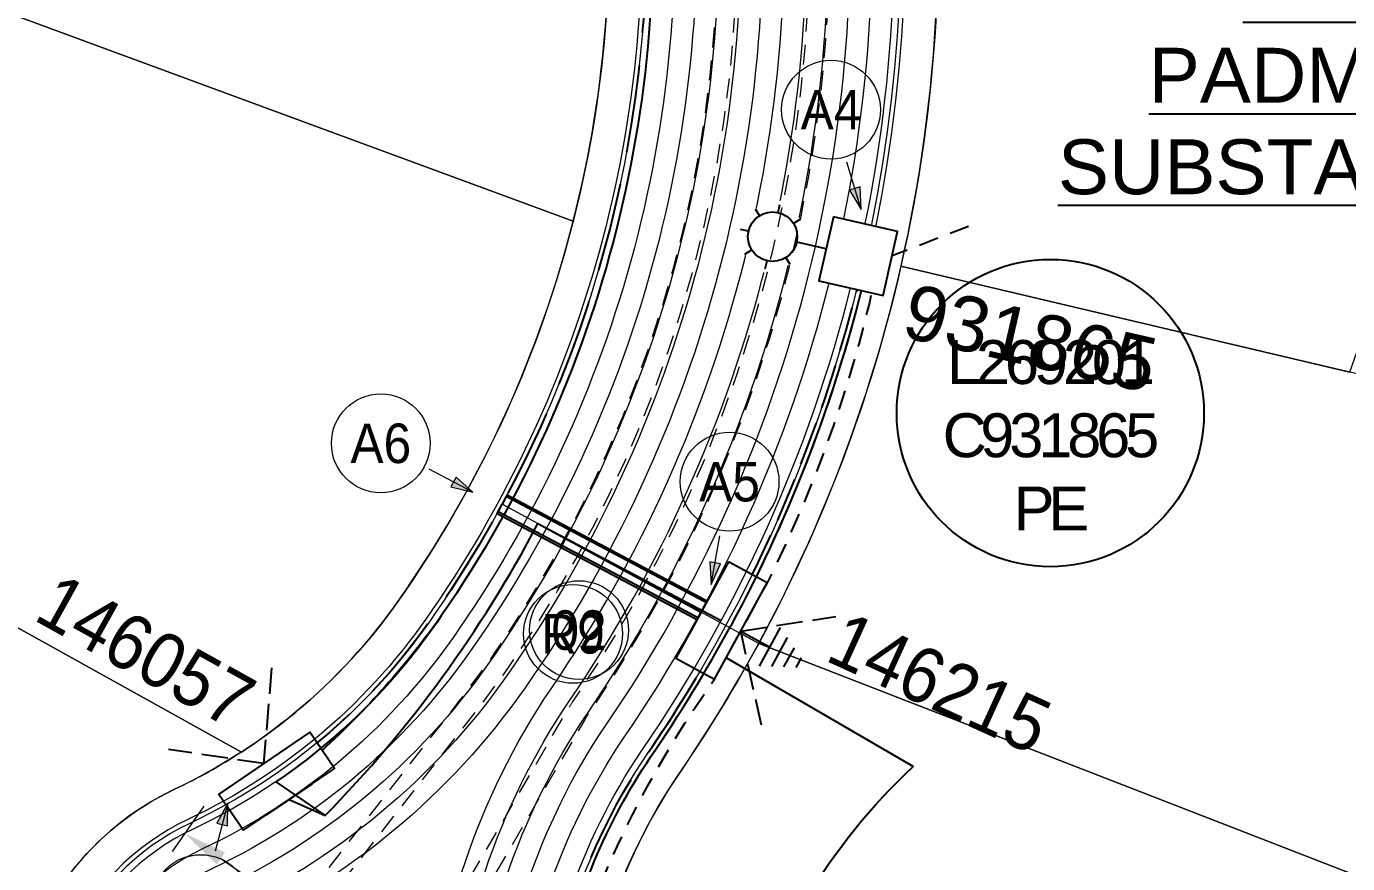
# Model space of a CAD drawing. Header units: metres. Extents: x 264965 to 265706, y 6180501 to 6181430.
# Drawn here: x 265176.9 to 265237.1, y 6180938.4 to 6180976.6 of the extents above; entities that cross this region are included whole.
import ezdxf
from ezdxf.enums import TextEntityAlignment as Align

# ---------------------------------------------------------------- set-up
doc = ezdxf.new("R2010")
doc.units = ezdxf.units.M
doc.linetypes.add('Dash', pattern=[5, 3, -2])
doc.linetypes.add('IE Trench LV', pattern=[5.5, 4, -1.5])
doc.layers.get('0').update_dxf_attribs({"color": 6})
for name, color, linetype, lineweight in [('---Transmission Trench', 6, 'Continuous', 13), ('_User Dimensions', 140, 'Continuous', 13), ('_User Miscellaneous10', 241, 'Continuous', 13), ('_User Miscellaneous6', 231, 'Continuous', 13), ('_User Miscellaneous8', 196, 'Continuous', 13), ('_User_LV_Exist', 5, 'Continuous', 25), ('_User_SL_Exist', 4, 'Continuous', 25), ('Cadastre Developer_SP_NEW', 92, 'Continuous', 15)]:
    doc.layers.add(name, color=color, linetype=linetype, lineweight=lineweight)
doc.layers.add('. Const Lines _SP', color=251, linetype='Continuous', lineweight=0, plot=False)
for name, color, linetype in [('Duct_SP_NEW', 2, 'Continuous'), ('Equip_SP_SL_NEW', 2, 'Continuous'), ('Mains_LV_New_T84', 2, 'Cable x'), ('Mains_SL_NEW_R6', 2, 'Cable o'), ('Services_SP_NEW_UG', 2, 'IE Trench LV'), ('SupportsUG_SP_LV_NEW', 2, 'Continuous'), ('SupportsUG_SP_LV_SL_NEW', 2, 'Continuous'), ('Trench_SP_NEW', 2, 'Continuous'), ('UG_Details_SP_MISC', 7, 'Continuous')]:
    doc.layers.add(name, color=color, linetype=linetype)
doc.styles.add('SL_LABEL', font='arial.ttf', dxfattribs={"height": 2})
doc.styles.get("Standard").update_dxf_attribs({"font": 'arial.ttf'})
doc.linetypes.add('Cable 4', pattern='A,4,-0.1,["*",Standard,S=2,R=0,X=0,Y=-1.6],-1.2', length=5.3)
doc.linetypes.add('Cable New UG', pattern='A,6,-0.05,["X",Standard,S=1.8,R=0,X=0,Y=-0.94],-1.8', length=7.85)
doc.linetypes.add('Cable o', pattern='A,4,-0.01,["O",Standard,S=1.5,R=0,X=0,Y=-0.75],-1.6', length=5.61)
doc.linetypes.add('Cable x', pattern='A,5,-0.05,["X",Standard,S=1.5,R=0,X=0,Y=-0.75],-1.45', length=6.5)
doc.dimstyles.new('1.8mm_1_1000', dxfattribs={"dimtxt": 1.8, "dimasz": 2, "dimexe": 1, "dimexo": 3, "dimgap": 0.5, "dimtad": 0, "dimtoh": 1, "dimlfac": -1, "dimzin": 12, "dimdsep": 46, "dimtxsty": 'Standard', "dimcen": 1, "dimclrd": 256, "dimclre": 256, "dimclrt": 256, "dimazin": 3, "dimtfac": 1, "dimtmove": 0, "dimatfit": 3, "dimfxl": 1, "dimtolj": 1, "dimtzin": 0, "dimlwd": -1, "dimlwe": -1, "dimarcsym": 0})

# ---------------------------------------------------------------- blocks, each defined once
blk = doc.blocks.new('*D624')
at = {"layer": '_User Dimensions', "transparency": 16777216}
for p, q in [((265184.959, 6180941.048), (265183.525, 6180938.982)), ((265185.738, 6180938.663), (265189.332, 6180936.167)), ((265198.311, 6180929.932), (265194.718, 6180932.427)), ((265200.818, 6180930.035), (265199.384, 6180927.97))]:
    blk.add_line(p, q, dxfattribs=at)
at = {"layer": '_User Dimensions', "linetype": 'Cable New UG', "transparency": 16777216}
for points in [[(265185.928, 6180938.937), (265185.548, 6180938.389), (265184.096, 6180939.804)], [(265198.501, 6180930.206), (265198.121, 6180929.658), (265199.954, 6180928.791)]]:
    blk.add_solid(points, dxfattribs=at)
at = {"layer": '_User Dimensions', "linetype": 'Cable New UG', "transparency": 16777216, "insert": (265192.025, 6180934.297), "char_height": 1.8, "attachment_point": 5, "rotation": 325.22235}
blk.add_mtext('\\A1;19.31', dxfattribs=at)
blk = doc.blocks.new('*U684')
at = {"width": 0.9}
blk.add_attdef('ASSET_NUM', text='', height=2, dxfattribs=at).set_placement((4, 2), align=Align.MIDDLE_LEFT)
for tag, p, flags in [('SUBURB', (-2, 0), 1), ('STREETNAME', (-1.8, 0), 9), ('PARENT', (-1.6, 0), 9), ('NOTES', (-1.4, 0), 9), ('LOCATION', (-1.2, 0), 9), ('LEGEND', (-1, 0), 9), ('USAGE', (-0.8, 0), 9), ('SUPPORT_TYPE', (-0.6, 0), 9), ('STATE', (-0.4, 0), 9), ('OWNED_BY', (-0.2, 0), 9)]:
    blk.add_attdef(tag, p, '', height=0.2, rotation=270, dxfattribs=dict(flags=flags))
blk.add_wipeout([(1.658, 2.122), (0.263, -2.68), (-1.658, -2.122), (-0.263, 2.68)])
blk.add_lwpolyline([(-0.263, 2.68), (-1.309, -0.921), (-0.612, 1.479), (-1.658, -2.122), (0.263, -2.68), (1.658, 2.122)], close=True)
blk = doc.blocks.new('*U719')
at = {"layer": 'Services_SP_NEW_UG', "ltscale": 0.3}
for points in [[(0.866, 10.256), (3.975, 13.35)], [(4.153, 7.353), (0.866, 10.256)]]:
    blk.add_lwpolyline(points, dxfattribs=at)
blk = doc.blocks.new('*U965')
at = {"layer": '_User_LV_Exist'}
for p, q in [((2.565, 0.818), (2.422, -1.177)), ((3.046, 0.533), (2.939, -0.963)), ((3.527, 0.248), (3.455, -0.749)), ((4.008, -0.037), (3.972, -0.536))]:
    blk.add_line(p, q, dxfattribs=at)
at = {"width": 0.9}
blk.add_attdef('ASSET_NUM', text='', height=2, dxfattribs=at).set_placement((4, 2), align=Align.MIDDLE_LEFT)
for tag, p, flags in [('SUBURB', (-2, 0), 1), ('STREETNAME', (-1.8, 0), 9), ('PARENT', (-1.6, 0), 9), ('NOTES', (-1.4, 0), 9), ('LOCATION', (-1.2, 0), 9), ('LEGEND', (-1, 0), 9), ('USAGE', (-0.8, 0), 9), ('SUPPORT_TYPE', (-0.6, 0), 9), ('STATE', (-0.4, 0), 9), ('OWNED_BY', (-0.2, 0), 9)]:
    blk.add_attdef(tag, p, '', height=0.2, rotation=270, dxfattribs=dict(flags=flags))
blk.add_wipeout([(1.177, 2.422), (0.818, -2.565), (-1.177, -2.422), (-0.818, 2.565)])
blk.add_lwpolyline([(-0.818, 2.565), (-1.087, -1.175), (-0.908, 1.318), (-1.177, -2.422), (0.818, -2.565), (1.177, 2.422)], close=True)
at = {"layer": '_User_LV_Exist'}
blk.add_line((0.997, -0.072), (2.494, -0.179), dxfattribs=at)
blk = doc.blocks.new('Service Conduits')
at = {"layer": 'Services_SP_NEW_UG', "ltscale": 0.3}
for points in [[(-1.7, 0), (1.5, 3)], [(1.5, -3), (-1.7, 0)]]:
    blk.add_lwpolyline(points, dxfattribs=at)
blk = doc.blocks.new('*U852')
blk.add_circle((0, 0), 2.25)
at = {"width": 0.9}
blk.add_attdef('CODE', text='', height=1.8, dxfattribs=at).set_placement((0, 0), align=Align.MIDDLE_CENTER)
at = {"flags": 1}
blk.add_attdef('Z', (0, 0), '', height=0.2, dxfattribs=at)
blk = doc.blocks.new('COLUMN_NEW')
at = {"width": 0.9, "flags": 8}
blk.add_attdef('ASSET_NUM', text='', height=2, dxfattribs=at).set_placement((4, 2), align=Align.MIDDLE_LEFT)
at = {"flags": 1}
blk.add_attdef('Z', (-2.351, -1.813), '', height=0.2, rotation=270, dxfattribs=at)
at = {"flags": 9}
for tag, p in [('NOTES', (-2, -1.813)), ('SUBURB', (-1.8, -1.813)), ('STREETNAME', (-1.6, -1.813)), ('LOCATION', (-1.4, -1.813)), ('LEGEND', (-1.2, -1.813)), ('USAGE', (-1, -1.813)), ('STATE', (-0.8, -1.813)), ('OWNED_BY', (-0.6, -1.813)), ('COLUMN_TYPE', (-0.4, -1.813)), ('STREET_CODE', (-0.2, -1.813)), ('STRUCTURE_PLANT_NUMBER', (0.031, -1.813))]:
    blk.add_attdef(tag, text='', height=0.2, rotation=270, dxfattribs=at).set_placement(p, align=Align.MIDDLE_LEFT)
at = {"ltscale": 10}
blk.add_wipeout([(-1.5, -1.5), (-1.5, 1.5), (1.5, 1.5), (1.5, -1.5)], dxfattribs=at)
blk.add_lwpolyline([(-1.5, 1.5), (-1.5, -1.5), (1.5, -1.5), (1.5, 1.5)], close=True)
blk = doc.blocks.new('*U733')
for tag, height, rotation, flags, p in [('LNUMBER', 1, 167.15111, 8, (-6.602, 2.532)), ('LANTNUMBER', 0.2, 270, 9, (-1.4, 2.6)), ('LOUTREACH', 0.2, 270, 9, (-1.4, 2.2)), ('LOUTREACHVOCAB', 0.2, 270, 9, (-1.4, 2)), ('LRATECODE', 0.2, 270, 9, (-1.4, 1.8)), ('LREMOVE', 0.2, 270, 9, (-1.4, 1.6)), ('LREPLACE', 0.2, 270, 9, (-1.4, 1.4)), ('LTYPEVOCAB', 0.2, 270, 9, (-1.4, 1)), ('LEGEND', 0.2, 270, 9, (-1.4, 0.8)), ('LTYPE', 0.2, 270, 9, (-1.4, 1.2)), ('SUBURB', 0.2, 270, 9, (-1.4, 0.6)), ('STREETNAME', 0.2, 270, 9, (-1.4, 0.4)), ('LOCATION', 0.2, 270, 9, (-1.4, 0.2)), ('LNEW', 0.2, 270, 9, (-6.4, 0)), ('LMASTVOCAB', 0.2, 270, 9, (-6.2, 0)), ('LMAST', 0.2, 270, 9, (-6, 0)), ('ORIENTATION', 0.2, 270, 9, (-1.6, 0)), ('OPERATING_VOLTAGE', 0.2, 270, 9, (-1.4, 0)), ('NOTES', 0.2, 270, 9, (-1.4, 0)), ('NO_PHASES', 0.2, 270, 9, (-1.2, 0)), ('LANTERN_TYPE', 0.2, 270, 9, (-1, 0)), ('LANTERN_PURPOSE', 0.2, 270, 9, (-0.8, 0)), ('CONTROL_TYPE', 0.2, 270, 9, (-0.6, 0)), ('CONSTRUCTED_VOLTAGE', 0.2, 270, 9, (-0.4, 0)), ('MAINTAINED_BY', 0.2, 270, 9, (-1.4, -0.663))]:
    blk.add_attdef(tag, text='', height=height, rotation=rotation, dxfattribs=dict(flags=flags)).set_placement(p, align=Align.MIDDLE_LEFT)
at = {"style": 'SL_LABEL'}
for tag, height, rotation, flags, p in [('ASSET_NUM', 1, 167.15111, 8, (-7.047, 0.582)), ('STREET_CODE', 0.001, 270, 9, (0.001, 0))]:
    blk.add_attdef(tag, text='', height=height, rotation=rotation, dxfattribs=dict(at, flags=flags)).set_placement(p, align=Align.MIDDLE_LEFT)
for tag, p, height, flags in [('OPERATED_BY', (-1.4, -0.407), 0.2, 9), ('Z', (0, 0), 0.001, 1)]:
    blk.add_attdef(tag, p, '', height=height, rotation=270, dxfattribs=dict(flags=flags))
blk.add_wipeout([(-5.545, 1.265), (-4.698, 2.159), (-3.525, 2.535), (-2.63, 1.688), (-2.255, 0.514), (-3.102, -0.38), (-4.275, -0.756), (-5.17, 0.091)])
for p, q in [((-4.698, 2.159), (-4.499, 1.842)), ((-3.65, 1.986), (-3.566, 2.352)), ((-4.997, 1.14), (-5.362, 1.223)), ((-2.63, 1.688), (-2.947, 1.488)), ((0, 0), (-2.803, 0.639)), ((-5.17, 0.091), (-4.852, 0.291)), ((-4.233, -0.573), (-4.15, -0.207)), ((-3.102, -0.38), (-3.301, -0.063))]:
    blk.add_line(p, q)
blk.add_circle((-3.9, 0.89), 1.125)
at = {"flags": 9}
for tag, p in [('LLAMPVOCAB', (-5.8, 0)), ('LLAMP', (-5.6, 0)), ('LEXIST', (-5.4, 0)), ('LCHARGE3PERCENT', (-5.2, 0)), ('LCHARGE3', (-5, 0)), ('LCHARGE2PERCENT', (-4.8, 0)), ('LCHARGE2', (-4.6, 0)), ('LCHARGE1PERCENT', (-4.4, 0)), ('LCHARGE1', (-4.2, 0)), ('LCATEGORY', (-4, 0)), ('LBRACKETVOCAB', (-3.8, 0)), ('LBRACKET', (-3.6, 0)), ('LKINGHEIGHT', (-3.4, 0)), ('CREPLACE', (-3.2, 0)), ('CREMOVE', (-3, 0)), ('CNUMBER', (-2.8, 0)), ('CNEW', (-2.6, 0)), ('CEXIST', (-2.4, 0)), ('USAGE', (-2.2, 0)), ('STATE', (-2, 0)), ('OWNED_BY', (-1.8, 0))]:
    blk.add_attdef(tag, text='', height=0.2, rotation=270, dxfattribs=at).set_placement(p, align=Align.MIDDLE_LEFT)
blk = doc.blocks.new('*U747')
h = blk.add_hatch(color=256)
h.dxf.hatch_style = 1
h.paths.add_polyline_path([(2.856, -2.443), (2.506, -2.801), (3.396, -3.321)])
blk.add_line((3.396, -3.321), (1.787, -1.748))
at = {"flags": 128}
blk.add_lwpolyline([(2.856, -2.443), (2.506, -2.801), (3.396, -3.321), (2.856, -2.443)], dxfattribs=at)
blk.add_circle((0, 0), 2.25)
at = {"width": 0.9}
blk.add_attdef('CODE', text='', height=1.8, dxfattribs=at).set_placement((0, 0), align=Align.MIDDLE_CENTER)
at = {"flags": 1}
blk.add_attdef('Z', (0, 0), '', height=0.2, dxfattribs=at)
blk = doc.blocks.new('*U973')
h = blk.add_hatch(color=256)
h.dxf.hatch_style = 1
h.paths.add_polyline_path([(-3.022, -2.234), (-3.292, -1.813), (-3.999, -2.563)])
blk.add_line((-3.999, -2.563), (-2.105, -1.349))
at = {"flags": 128}
blk.add_lwpolyline([(-3.022, -2.234), (-3.292, -1.813), (-3.999, -2.563), (-3.022, -2.234)], dxfattribs=at)
blk.add_circle((0, 0), 2.25)
at = {"width": 0.9}
blk.add_attdef('CODE', text='', height=1.8, dxfattribs=at).set_placement((0, 0), align=Align.MIDDLE_CENTER)
at = {"flags": 1}
blk.add_attdef('Z', (0, 0), '', height=0.2, dxfattribs=at)
blk = doc.blocks.new('*U745')
h = blk.add_hatch(color=256)
h.dxf.hatch_style = 1
h.paths.add_polyline_path([(-3.051, 2.194), (-2.733, 2.58), (-3.663, 3.024)])
blk.add_line((-3.663, 3.024), (-1.928, 1.592))
at = {"flags": 128}
blk.add_lwpolyline([(-3.051, 2.194), (-2.733, 2.58), (-3.663, 3.024), (-3.051, 2.194)], dxfattribs=at)
blk.add_circle((0, 0), 2.25)
at = {"width": 0.9}
blk.add_attdef('CODE', text='', height=1.8, dxfattribs=at).set_placement((0, 0), align=Align.MIDDLE_CENTER)
at = {"flags": 1}
blk.add_attdef('Z', (0, 0), '', height=0.2, dxfattribs=at)
blk = doc.blocks.new('*U744')
h = blk.add_hatch(color=256)
h.dxf.hatch_style = 1
h.paths.add_polyline_path([(-3.714, 0.574), (-3.605, 1.062), (-4.636, 1.036)])
blk.add_line((-4.636, 1.036), (-2.44, 0.545))
at = {"flags": 128}
blk.add_lwpolyline([(-3.714, 0.574), (-3.605, 1.062), (-4.636, 1.036), (-3.714, 0.574)], dxfattribs=at)
blk.add_circle((0, 0), 2.25)
at = {"width": 0.9}
blk.add_attdef('CODE', text='', height=1.8, dxfattribs=at).set_placement((0, 0), align=Align.MIDDLE_CENTER)
at = {"flags": 1}
blk.add_attdef('Z', (0, 0), '', height=0.2, dxfattribs=at)
blk = doc.blocks.new('*U735')
blk.add_circle((0, 0), 2.25)
at = {"width": 0.9}
blk.add_attdef('CODE', text='', height=1.8, dxfattribs=at).set_placement((0, 0), align=Align.MIDDLE_CENTER)
at = {"flags": 1}
blk.add_attdef('Z', (0, 0), '', height=0.2, dxfattribs=at)

msp = doc.modelspace()

# ---------------------------------------------------------------- linework, layer by layer
at = {"layer": '_User_LV_Exist', "color": 6, "linetype": 'Cable New UG', "flags": 128}
for points in [[(265193.693, 6181019.781), (265196.667, 6181007.012), (265203.465, 6181001.496), (265205.097, 6180986.605, -0.180118), (265195.783, 6180949.712, -0.053612), (265190.348, 6180943.586)], [(265188.843, 6180941.353), (265190.492, 6180940.615, 0.072259), (265200.187, 6180953.92), (265208.495, 6180949.412)]]:
    msp.add_lwpolyline(points, format="xyb", dxfattribs=at)
at = {"layer": 'Cadastre Developer_SP_NEW', "transparency": 33554687, "flags": 128}
for points in [[(265254.522, 6181010.365, 0.012097), (265240.481, 6181009.323), (265220.926, 6181007.394), (265216.495, 6181001.933), (265218.02, 6180988.022, -0.083624), (265216.728, 6180965.637), (265237.187, 6180960.816)], [(265201.566, 6181000.461), (265196.045, 6181004.941), (265176.294, 6181002.993, -0.05481), (265161.213, 6181003.162), (265152.658, 6180985.81), (265201.792, 6180967.685, 0.090002), (265203.109, 6180986.387)]]:
    msp.add_lwpolyline(points, format="xyb", close=True, dxfattribs=at)
at = {"layer": 'Duct_SP_NEW'}
for p, q in [((265198.369, 6180954.451), (265198.557, 6180954.804)), ((265198.744, 6180955.158), (265198.557, 6180954.804)), ((265208.738, 6180949.855), (265198.744, 6180955.158)), ((265208.363, 6180949.149), (265198.369, 6180954.451)), ((265208.363, 6180949.149), (265208.55, 6180949.502)), ((265208.738, 6180949.855), (265208.55, 6180949.502))]:
    msp.add_line(p, q, dxfattribs=at)
at = {"layer": 'Trench_SP_NEW', "linetype": 'IE Trench LV', "flags": 128}
for points in [[(265121.717, 6181024.29, 0.225796), (265176.128, 6181004.685), (265196.574, 6181006.701), (265203.18, 6181001.341), (265204.799, 6180986.572, -0.180126), (265195.535, 6180949.881, -0.096288), (265188.032, 6180942.374)], [(265200.982, 6180933.461, -0.09783), (265205.165, 6180943.414, 0.025567), (265208.684, 6180949.147)]]:
    msp.add_lwpolyline(points, format="xyb", dxfattribs=at)
at = {"layer": 'Trench_SP_NEW', "linetype": 'IE Trench LV', "ltscale": 0.5, "flags": 128}
msp.add_lwpolyline([(265208.684, 6180949.147, 0.068869), (265215.073, 6180966.025)], format="xyb", dxfattribs=at)
at = {"layer": 'UG_Details_SP_MISC'}
for p, q in [((265198.332, 6180954.38), (265198.557, 6180954.804)), ((265198.782, 6180955.228), (265198.557, 6180954.804)), ((265198.782, 6180955.228), (265208.775, 6180949.926)), ((265198.332, 6180954.38), (265208.325, 6180949.078)), ((265208.325, 6180949.078), (265208.55, 6180949.502)), ((265208.775, 6180949.926), (265208.55, 6180949.502))]:
    msp.add_line(p, q, dxfattribs=at)

# ---------------------------------------------------------------- block references
at = {"layer": '_User Miscellaneous6', "transparency": 33554687}
ref = msp.add_blockref('*U852', (265202.056, 6180949.067), dxfattribs=dict(at, rotation=119.3988901699086))
ref.add_attrib('CODE', '02', dxfattribs={"layer": '0', "height": 1.8, "width": 0.9}).set_placement((265202.056, 6180949.067), align=Align.MIDDLE_CENTER)
at = {"layer": '_User Miscellaneous8', "transparency": 33554687}
ref = msp.add_blockref('*U973', (265193.026, 6180957.573), dxfattribs=dict(at, rotation=119.3988901699086))
ref.add_attrib('CODE', 'A6', dxfattribs={"layer": '0', "height": 1.8, "width": 0.9}).set_placement((265193.026, 6180957.573), align=Align.MIDDLE_CENTER)
ref = msp.add_blockref('*U735', (265201.783, 6180948.895), dxfattribs=dict(at, rotation=119.3988901699086))
ref.add_attrib('CODE', 'R9', dxfattribs={"layer": '0', "height": 1.8, "width": 0.9}).set_placement((265201.783, 6180948.895), align=Align.MIDDLE_CENTER)

# ---------------------------------------------------------------- texts
at = {"layer": '_User_LV_Exist', "insert": (265222.77, 6180979.754), "char_height": 2.5, "attachment_point": 1}
msp.add_mtext_dynamic_manual_height_columns('\\pi9.5351;{\\LEXISTING \\P\\pi5.2479;PADMOUNTED  \\P\\pi1.1099;SUBSTATION 35512}', width=34.87674, gutter_width=12.5, heights=[0], dxfattribs=at)
at = {"layer": '_User_SL_Exist', "insert": (265223.446, 6180957.94), "char_height": 2, "width": 10.69335, "attachment_point": 5}
msp.add_mtext('{\\T0.8;L269201 C931865\\PPE}', dxfattribs=at)

# ---------------------------------------------------------------- next in the draw order: block references
at = {"layer": '_User_SL_Exist', "linetype": 'Cable 4'}
msp.add_blockref('*U733', (265214.781, 6180966.096), dxfattribs=at)
at = {"layer": 'SupportsUG_SP_LV_NEW', "color": 2, "linetype": 'Cable New UG'}
ref = msp.add_blockref('*U965', (265208.55, 6180949.502), dxfattribs=dict(at, rotation=335.4986393369579))
ref.add_attrib('ASSET_NUM', '146215', dxfattribs={"layer": '0', "height": 2.5, "rotation": 335.49864, "width": 0.9}).set_placement((265213.727, 6180948.845), align=Align.MIDDLE_LEFT)
ref = msp.add_blockref('*U684', (265188.281, 6180942.18), dxfattribs=dict(at, rotation=140.4149873825154))
ref.add_attrib('ASSET_NUM', '146057', dxfattribs={"layer": '0', "height": 2.5, "rotation": 330.95868, "width": 0.9}).set_placement((265177.743, 6180950.656), align=Align.MIDDLE_LEFT)

# ---------------------------------------------------------------- next in the draw order: linework, layer by layer
at = {"layer": '. Const Lines _SP', "linetype": 'Continuous', "lineweight": 0, "ltscale": 0.3, "flags": 128}
msp.add_lwpolyline([(265210.245, 6180948.462), (265198.557, 6180954.804)], dxfattribs=at)
at = {"layer": '_User Miscellaneous10'}
msp.add_lwpolyline([(265238.627, 6181253.709, 0.313089), (265151.775, 6181201.166), (265106.516, 6181099.788, 0.575546), (265176.294, 6181002.993), (265196.045, 6181004.941), (265201.566, 6181000.461), (265203.109, 6180986.387, -0.18017), (265194.13, 6180950.839, -0.134996), (265183.625, 6180941.816, 1.758638), (265202.156, 6180929.332, -0.134996), (265206.571, 6180942.458, 0.179554), (265218.02, 6180988.022), (265216.495, 6181001.933), (265220.926, 6181007.394), (265240.481, 6181009.323, -0.067151), (265318.244, 6181006.537), (265323.56, 6181005.625), (265333.575, 6180991.734), (265321.705, 6180914.063, -0.153558), (265285.078, 6180839.458)], format="xyb", dxfattribs=at)
at = {"layer": '_User Miscellaneous10', "color": 4, "transparency": 33554636}
msp.add_lwpolyline([(265238.533, 6181252.212, 0.313089), (265153.145, 6181200.554), (265107.886, 6181099.176, 0.575546), (265176.147, 6181004.486), (265196.512, 6181006.494), (265202.99, 6181001.237), (265204.6, 6180986.55, -0.180131), (265195.37, 6180949.994, -0.134919), (265184.266, 6180940.46, 1.758638), (265200.659, 6180929.416, -0.135058), (265205.331, 6180943.302, 0.179579), (265216.529, 6180987.858), (265214.935, 6181002.392), (265220.155, 6181008.825), (265240.334, 6181010.815, -0.067151), (265318.498, 6181008.016), (265324.418, 6181007), (265335.15, 6180992.114), (265323.188, 6180913.837, -0.153558), (265286.164, 6180838.423, -0.153558)], format="xyb", dxfattribs=at)
at = {"layer": '_User Miscellaneous10', "color": 6, "transparency": 33554636}
msp.add_lwpolyline([(265238.521, 6181252.012, 0.313089), (265153.327, 6181200.473), (265108.069, 6181099.095, 0.575546), (265176.128, 6181004.685), (265196.574, 6181006.701), (265203.18, 6181001.341), (265204.799, 6180986.572, -0.180126), (265195.535, 6180949.881, -0.134909), (265184.351, 6180940.279, 1.758638), (265200.459, 6180929.428, -0.135065), (265205.165, 6180943.414, 0.179583), (265216.33, 6180987.837), (265214.727, 6181002.453), (265220.053, 6181009.016), (265240.315, 6181011.014, -0.067151), (265318.532, 6181008.213), (265324.533, 6181007.183), (265335.36, 6180992.164), (265323.386, 6180913.806, -0.153558), (265286.309, 6180838.285, -0.153558)], format="xyb", dxfattribs=at)
at = {"layer": '_User Miscellaneous10', "color": 5, "transparency": 33554636}
for points in [[(265238.502, 6181251.713, 0.313089), (265153.601, 6181200.35), (265108.343, 6181098.973, 0.575546), (265176.098, 6181004.983), (265196.667, 6181007.012), (265203.465, 6181001.496), (265205.097, 6180986.605, -0.180118), (265195.783, 6180949.712, -0.134895), (265184.479, 6180940.007, 1.758638), (265200.159, 6180929.444, -0.135077), (265204.917, 6180943.583, 0.179588), (265216.032, 6180987.804), (265214.416, 6181002.545), (265219.899, 6181009.303), (265240.285, 6181011.313, -0.067151), (265318.582, 6181008.508), (265324.704, 6181007.458), (265335.675, 6180992.24), (265323.682, 6180913.761, -0.153558), (265286.526, 6180838.078, -0.153558)], [(265238.376, 6181249.717, 0.313089), (265155.427, 6181199.535), (265110.169, 6181098.157, 0.575546), (265175.902, 6181006.974), (265197.289, 6181009.083), (265205.363, 6181002.531), (265207.085, 6180986.823, -0.180071), (265197.435, 6180948.585, -0.134805), (265185.333, 6180938.199, 1.758638), (265198.163, 6180929.557, -0.13515), (265203.264, 6180944.708, 0.179621), (265214.044, 6180987.586), (265212.337, 6181003.157), (265218.871, 6181011.211), (265240.089, 6181013.303, -0.067151), (265318.921, 6181010.48), (265325.848, 6181009.291), (265337.776, 6180992.746), (265325.659, 6180913.459, -0.153558), (265287.974, 6180836.699, -0.153558)], [(265238.251, 6181247.721, 0.313089), (265157.254, 6181198.72), (265111.995, 6181097.342, 0.575546), (265175.706, 6181008.964), (265197.911, 6181011.154), (265207.262, 6181003.566), (265209.073, 6180987.041, -0.180027), (265199.088, 6180947.458, -0.134726), (265186.187, 6180936.391, 1.758638), (265196.166, 6180929.669, -0.135218), (265201.61, 6180945.834, 0.179655), (265212.056, 6180987.368), (265210.257, 6181003.769), (265217.844, 6181013.119), (265239.893, 6181015.294, -0.067151), (265319.259, 6181012.451), (265326.993, 6181011.124), (265339.876, 6180993.253), (265327.636, 6180913.157, -0.153558), (265289.422, 6180835.32, -0.153558)]]:
    msp.add_lwpolyline(points, format="xyb", dxfattribs=at)
at = {"layer": '_User Miscellaneous10', "color": 1, "transparency": 33554636}
for points in [[(265238.439, 6181250.715, 0.313089), (265154.514, 6181199.943), (265109.256, 6181098.565, 0.575546), (265176, 6181005.978), (265196.978, 6181008.047), (265204.414, 6181002.014), (265206.091, 6180986.714, -0.180094), (265196.609, 6180949.149, -0.134849), (265184.906, 6180939.103, 1.758638), (265199.161, 6180929.5, -0.135115), (265204.09, 6180944.145, 0.179604), (265215.038, 6180987.695), (265213.376, 6181002.851), (265219.385, 6181010.257), (265240.187, 6181012.308, -0.067151), (265318.752, 6181009.494), (265325.276, 6181008.375), (265336.725, 6180992.493), (265324.671, 6180913.61, -0.153558), (265287.25, 6180837.389, -0.153558)], [(265238.314, 6181248.719, 0.313089), (265156.341, 6181199.127), (265111.082, 6181097.75, 0.575546), (265175.804, 6181007.969), (265197.6, 6181010.118), (265206.312, 6181003.049), (265208.079, 6180986.932, -0.180048), (265198.261, 6180948.022, -0.134764), (265185.76, 6180937.295, 1.758638), (265197.164, 6180929.613, -0.135185), (265202.437, 6180945.271, 0.179638), (265213.05, 6180987.477), (265211.297, 6181003.463), (265218.358, 6181012.165), (265239.991, 6181014.298, -0.067151), (265319.09, 6181011.465), (265326.421, 6181010.208), (265338.826, 6180992.999), (265326.648, 6180913.308, -0.153558), (265288.698, 6180836.009, -0.153558)], [(265238.188, 6181246.723, 0.313089), (265158.167, 6181198.312), (265112.908, 6181096.934, 0.575546), (265175.607, 6181009.959), (265198.222, 6181012.189), (265208.211, 6181004.084), (265210.068, 6180987.15, -0.180007), (265199.914, 6180946.895, -0.134689), (265186.614, 6180935.486, 1.758638), (265195.167, 6180929.725, -0.13525), (265200.784, 6180946.396, 0.179672), (265211.062, 6180987.259), (265209.218, 6181004.075), (265217.331, 6181014.074), (265239.794, 6181016.289, -0.067151), (265319.428, 6181013.436), (265327.565, 6181012.04), (265340.927, 6180993.506), (265328.625, 6180913.006, -0.153558), (265290.147, 6180834.63, -0.153558)]]:
    msp.add_lwpolyline(points, format="xyb", dxfattribs=at)
at = {"layer": '_User_SL_Exist', "linetype": 'Cable o', "flags": 128}
for points in [[(265215.268, 6180965.982, -0.058426), (265210.125, 6180951.491)], [(265209.404, 6180929.657, -0.141962), (265217.283, 6180942.854), (265208.763, 6180947.803)]]:
    msp.add_lwpolyline(points, format="xyb", dxfattribs=at)
at = {"layer": 'Cadastre Developer_SP_NEW', "transparency": 33554687, "flags": 128}
for points in [[(265152.658, 6180985.81), (265143.596, 6180967.429), (265186.671, 6180943.512, 0.033707), (265189.487, 6180945.618, 0.067193), (265194.13, 6180950.839, 0.088635), (265201.792, 6180967.685)], [(265179.754, 6180921.105, -0.510975), (265183.625, 6180941.816, 0.033411), (265186.671, 6180943.512), (265143.596, 6180967.429), (265132.383, 6180944.684, -0.00681), (265137.593, 6180941.205), (265175.553, 6180915.017)], [(265269.005, 6180952.988), (265262.813, 6180954.777), (265216.728, 6180965.637, -0.06831), (265210.245, 6180948.462), (265261.871, 6180928.41)], [(265261.871, 6180928.41), (265210.245, 6180948.462, -0.023876), (265206.904, 6180942.953), (265206.571, 6180942.458, 0.104011), (265202.529, 6180932.499), (265251.503, 6180901.909), (265256.182, 6180908.811)]]:
    msp.add_lwpolyline(points, format="xyb", close=True, dxfattribs=at)
at = {"layer": 'Mains_LV_New_T84', "color": 2, "linetype": 'Cable New UG', "flags": 128}
for points in [[(265193.595, 6181020.776), (265196.667, 6181007.012), (265203.465, 6181001.496), (265205.097, 6180986.605, -0.180118), (265195.783, 6180949.712, -0.095394), (265188.281, 6180942.18)], [(265188.246, 6180942.157), (265190.492, 6180940.615, 0.072259), (265200.187, 6180953.92), (265208.539, 6180949.508, 0.026502), (265208.539, 6180949.508)]]:
    msp.add_lwpolyline(points, format="xyb", dxfattribs=at)
at = {"layer": 'Mains_SL_NEW_R6', "color": 2, "linetype": 'Cable o', "flags": 128}
for points in [[(265215.268, 6180965.982, -0.067947), (265208.976, 6180949.266)], [(265201.163, 6180933.342, -0.098702), (265205.331, 6180943.302, 0.026487), (265208.976, 6180949.266)]]:
    msp.add_lwpolyline(points, format="xyb", dxfattribs=at)
at = {"layer": 'Services_SP_NEW_UG', "color": 2, "linetype": 'Dash', "ltscale": 0.3, "flags": 128}
for points in [[(265219.808, 6180967.447), (265215.712, 6180965.877, -0.065259), (265210.625, 6180951.218), (265209.428, 6180949.023)], [(265203.811, 6180929.208), (265201.712, 6180933.06), (265202.248, 6180935.502, -0.066427), (265208.231, 6180946.828), (265209.428, 6180949.023)]]:
    msp.add_lwpolyline(points, format="xyb", dxfattribs=at)

# ---------------------------------------------------------------- next in the draw order: block references
at = {"layer": '_User Miscellaneous8', "transparency": 33554687}
ref = msp.add_blockref('*U745', (265208.919, 6180955.826), dxfattribs=dict(at, rotation=119.3988901699086))
ref.add_attrib('CODE', 'A5', dxfattribs={"layer": '0', "height": 1.8, "width": 0.9}).set_placement((265208.919, 6180955.826), align=Align.MIDDLE_CENTER)
ref = msp.add_blockref('*U747', (265184.826, 6180936.588), dxfattribs=dict(at, rotation=119.3988901699086))
ref.add_attrib('CODE', 'A7', dxfattribs={"layer": '0', "height": 1.8, "width": 0.9}).set_placement((265184.826, 6180936.588), align=Align.MIDDLE_CENTER)
at = {"layer": 'Services_SP_NEW_UG', "color": 2, "linetype": 'Cable New UG', "rotation": 325.5062461172524}
msp.add_blockref('Service Conduits', (265210.829, 6180948.06), dxfattribs=at)
at = {"layer": 'Services_SP_NEW_UG', "color": 2, "rotation": 126.6503822449054}
msp.add_blockref('*U719', (265196.43, 6180948.412), dxfattribs=at)

# ---------------------------------------------------------------- next in the draw order: dimensions: what is measured, and where the dimension line sits
at = {"layer": '_User Dimensions', "color": 2, "linetype": 'Cable New UG'}
dim = msp.add_aligned_dim(p1=(265186.671, 6180943.512), p2=(265202.529, 6180932.499), distance=-4.514, dimstyle='1.8mm_1_1000', dxfattribs=at)
dim.commit()
dim.dimension.update_dxf_attribs({"geometry": '*D624', "text_midpoint": (265192.025, 6180934.297)})

# ---------------------------------------------------------------- next in the draw order: block references
at = {"layer": 'Equip_SP_SL_NEW', "linetype": 'Cable 4'}
msp.add_blockref('*U733', (265214.781, 6180966.096), dxfattribs=at)

# ---------------------------------------------------------------- next in the draw order: linework, layer by layer
at = {"layer": '---Transmission Trench', "linetype": 'Dash', "lineweight": 15, "ltscale": 0.3, "transparency": 33554534, "flags": 128}
msp.add_lwpolyline([(265097.402, 6181230.153), (265103.178, 6181219.296, 0.167017), (265106.243, 6181216.436), (265149.756, 6181197.011, -0.414214), (265152.561, 6181189.68), (265148.379, 6181180.311), (265142.264, 6181166.614), (265136.149, 6181152.917), (265130.034, 6181139.22), (265123.919, 6181125.523), (265117.804, 6181111.826), (265111.69, 6181098.129), (265111.451, 6181097.594), (265110.696, 6181095.832), (265109.997, 6181094.056), (265109.352, 6181092.26), (265108.76, 6181090.445), (265108.224, 6181088.613), (265107.743, 6181086.766), (265107.318, 6181084.905), (265106.948, 6181083.033), (265106.623, 6181081.072), (265106.36, 6181079.102), (265106.158, 6181077.125), (265106.018, 6181075.143), (265105.941, 6181073.157), (265105.925, 6181071.169), (265105.971, 6181069.182), (265106.08, 6181067.198), (265106.25, 6181065.218), (265106.482, 6181063.244), (265106.776, 6181061.278), (265107.131, 6181059.323), (265107.547, 6181057.38), (265108.023, 6181055.45), (265108.56, 6181053.536), (265109.156, 6181051.641), (265109.811, 6181049.764), (265110.524, 6181047.909), (265111.295, 6181046.077), (265112.123, 6181044.271), (265113.006, 6181042.49), (265113.945, 6181040.739), (265114.939, 6181039.017), (265115.985, 6181037.328), (265117.084, 6181035.672), (265118.234, 6181034.051), (265119.434, 6181032.467), (265120.683, 6181030.921), (265121.98, 6181029.415), (265123.323, 6181027.95), (265124.711, 6181026.528), (265126.143, 6181025.15), (265127.618, 6181023.817), (265129.133, 6181022.531), (265130.688, 6181021.293), (265132.281, 6181020.104), (265133.91, 6181018.966), (265135.573, 6181017.879), (265137.27, 6181016.844), (265138.999, 6181015.863), (265140.757, 6181014.937), (265142.543, 6181014.066), (265144.356, 6181013.251), (265146.193, 6181012.493), (265148.053, 6181011.793), (265149.934, 6181011.152), (265151.835, 6181010.569), (265153.752, 6181010.046), (265155.685, 6181009.584), (265157.631, 6181009.181), (265159.589, 6181008.84), (265161.557, 6181008.561), (265163.532, 6181008.343), (265165.513, 6181008.186), (265167.498, 6181008.092), (265169.487, 6181008.06), (265171.058, 6181008.078), (265172.629, 6181008.136), (265174.198, 6181008.232), (265175.771, 6181008.367), (265184.788, 6181009.257), (265199.896, 6181010.746, -0.411023), (265205.957, 6181005.828), (265206.605, 6180999.926), (265208.03, 6180986.922), (265208.123, 6180986.011), (265208.201, 6180985.089), (265208.312, 6180983.302), (265208.366, 6180981.507), (265208.364, 6180979.712), (265208.306, 6180977.918), (265208.192, 6180976.126), (265208.023, 6180974.339), (265207.797, 6180972.558), (265207.516, 6180970.785), (265207.18, 6180969.021), (265206.788, 6180967.269), (265206.343, 6180965.53), (265205.843, 6180963.806), (265205.289, 6180962.098), (265204.682, 6180960.408), (265204.023, 6180958.739), (265203.312, 6180957.091), (265202.623, 6180955.616), (265201.893, 6180954.161), (265201.122, 6180952.728), (265200.31, 6180951.317), (265199.459, 6180949.93), (265198.573, 6180948.574), (265198.162, 6180947.964), (265198.155, 6180947.953), (265197.908, 6180947.591), (265196.773, 6180946.067, -0.009596), (265196.631, 6180945.884), (265173.299, 6180916.107, -0.396704), (265165.777, 6180914.964), (265151.409, 6180924.888, 0.24452), (265145.503, 6180925.629), (265140.295, 6180923.7), (265140.607, 6180922.856), (265145.815, 6180924.785, -0.24452), (265150.897, 6180924.147), (265165.265, 6180914.223, 0.396704), (265174.008, 6180915.552), (265197.335, 6180945.324, 0.009365), (265197.495, 6180945.53), (265198.64, 6180947.068), (265198.9, 6180947.447), (265198.909, 6180947.461), (265199.323, 6180948.076), (265200.22, 6180949.449), (265201.084, 6180950.858), (265201.908, 6180952.29), (265202.692, 6180953.746), (265203.433, 6180955.223), (265204.134, 6180956.722), (265204.855, 6180958.395), (265205.525, 6180960.091), (265206.141, 6180961.807), (265206.703, 6180963.542), (265207.211, 6180965.293), (265207.664, 6180967.059), (265208.061, 6180968.839), (265208.403, 6180970.63), (265208.688, 6180972.431), (265208.917, 6180974.24), (265209.09, 6180976.055), (265209.205, 6180977.875), (265209.264, 6180979.697), (265209.266, 6180981.52), (265209.211, 6180983.343), (265209.099, 6180985.155), (265209.019, 6180986.094), (265208.925, 6180987.017), (265207.499, 6181000.024), (265206.852, 6181005.926, 0.411023), (265199.807, 6181011.642), (265184.699, 6181010.152), (265175.688, 6181009.264), (265174.132, 6181009.13), (265172.585, 6181009.035), (265171.036, 6181008.978), (265169.489, 6181008.96), (265167.527, 6181008.992), (265165.57, 6181009.085), (265163.617, 6181009.239), (265161.669, 6181009.454), (265159.73, 6181009.73), (265157.799, 6181010.066), (265155.881, 6181010.462), (265153.975, 6181010.918), (265152.085, 6181011.434), (265150.212, 6181012.008), (265148.357, 6181012.64), (265146.524, 6181013.331), (265144.712, 6181014.078), (265142.925, 6181014.881), (265141.164, 6181015.74), (265139.431, 6181016.653), (265137.727, 6181017.62), (265136.054, 6181018.64), (265134.414, 6181019.712), (265132.808, 6181020.834), (265131.238, 6181022.006), (265129.705, 6181023.226), (265128.211, 6181024.494), (265126.757, 6181025.808), (265125.346, 6181027.167), (265123.977, 6181028.569), (265122.653, 6181030.013), (265121.375, 6181031.498), (265120.143, 6181033.022), (265118.96, 6181034.583), (265117.826, 6181036.181), (265116.743, 6181037.814), (265115.711, 6181039.479), (265114.732, 6181041.176), (265113.806, 6181042.903), (265112.935, 6181044.658), (265112.119, 6181046.439), (265111.359, 6181048.245), (265110.656, 6181050.074), (265110.01, 6181051.924), (265109.423, 6181053.793), (265108.894, 6181055.68), (265108.424, 6181057.582), (265108.014, 6181059.498), (265107.664, 6181061.425), (265107.374, 6181063.363), (265107.146, 6181065.309), (265106.978, 6181067.261), (265106.871, 6181069.217), (265106.825, 6181071.176), (265106.84, 6181073.135), (265106.917, 6181075.093), (265107.055, 6181077.048), (265107.254, 6181078.997), (265107.513, 6181080.939), (265107.834, 6181082.872), (265108.198, 6181084.718), (265108.617, 6181086.552), (265109.092, 6181088.373), (265109.62, 6181090.179), (265110.203, 6181091.968), (265110.839, 6181093.739), (265111.528, 6181095.49), (265112.275, 6181097.233), (265112.511, 6181097.762), (265118.626, 6181111.459), (265124.741, 6181125.156), (265130.856, 6181138.853), (265136.971, 6181152.55), (265143.086, 6181166.248), (265149.2, 6181179.945), (265153.383, 6181189.313, 0.414214), (265150.123, 6181197.833), (265106.61, 6181217.258, -0.167017), (265103.973, 6181219.719), (265098.197, 6181230.575)], format="xyb", close=True, dxfattribs=at)

# ---------------------------------------------------------------- next in the draw order: block references
at = {"layer": '_User Miscellaneous8', "transparency": 33554687}
ref = msp.add_blockref('*U744', (265213.541, 6180972.77), dxfattribs=dict(at, rotation=119.3988901699086))
ref.add_attrib('CODE', 'A4', dxfattribs={"layer": '0', "height": 1.8, "width": 0.9}).set_placement((265213.541, 6180972.77), align=Align.MIDDLE_CENTER)

# ---------------------------------------------------------------- next in the draw order: block references
at = {"layer": '_User_SL_Exist', "rotation": 347.1511071240795}
msp.add_blockref('COLUMN_NEW', (265214.781, 6180966.096), dxfattribs=at)

# ---------------------------------------------------------------- next in the draw order: linework, layer by layer
at = {"layer": '_User_SL_Exist'}
msp.add_circle((265223.536, 6180958.951), 7, dxfattribs=at)

# ---------------------------------------------------------------- next in the draw order: block references
at = {"layer": 'SupportsUG_SP_LV_SL_NEW'}
ref = msp.add_blockref('COLUMN_NEW', (265214.781, 6180966.096), dxfattribs=dict(at, rotation=347.1511071240795))
ref.add_attrib('ASSET_NUM', '931865', dxfattribs={"layer": '0', "height": 2.5, "rotation": 347.15111}).set_placement((265216.947, 6180963.662), align=Align.MIDDLE_LEFT)

# ---------------------------------------------------------------- next in the draw order: linework, layer by layer
at = {"layer": '---Transmission Trench', "linetype": 'Dash', "lineweight": 15, "ltscale": 0.3, "transparency": 33554534, "flags": 128}
msp.add_lwpolyline([(265157.018, 6180913.639), (265166.102, 6180907.364, 0.394499), (265173.599, 6180908.475), (265185.181, 6180923.026, -0.013658), (265185.408, 6180923.296), (265194.46, 6180933.474, 0.050169), (265195.111, 6180934.374), (265201.526, 6180945.415, -0.016613), (265201.754, 6180945.778), (265202.045, 6180946.21), (265203.007, 6180947.683), (265203.921, 6180949.172), (265204.792, 6180950.686), (265205.619, 6180952.224), (265206.403, 6180953.785), (265207.141, 6180955.366), (265207.905, 6180957.136), (265208.612, 6180958.928), (265209.263, 6180960.741), (265209.857, 6180962.573), (265210.394, 6180964.424), (265210.872, 6180966.29), (265211.292, 6180968.17), (265211.653, 6180970.062), (265211.955, 6180971.965), (265212.197, 6180973.876), (265212.379, 6180975.794), (265212.501, 6180977.717), (265212.563, 6180979.642), (265212.565, 6180981.569), (265212.507, 6180983.494), (265212.388, 6180985.424), (265212.304, 6180986.401), (265212.204, 6180987.392), (265210.78, 6181000.383), (265210.527, 6181002.683), (265210.524, 6181002.718), (265209.719, 6181012.384, 0.418684), (265203.643, 6181017.447), (265199.097, 6181016.998), (265195.941, 6181016.687), (265195.931, 6181016.686), (265195.921, 6181016.685), (265184.17, 6181015.526), (265175.134, 6181014.635), (265173.735, 6181014.515), (265172.321, 6181014.428), (265170.906, 6181014.376), (265169.486, 6181014.36), (265167.699, 6181014.389), (265165.91, 6181014.473), (265164.125, 6181014.614), (265162.346, 6181014.811), (265160.573, 6181015.063), (265158.809, 6181015.37), (265157.055, 6181015.732), (265155.314, 6181016.149), (265153.587, 6181016.62), (265151.875, 6181017.145), (265150.18, 6181017.723), (265148.504, 6181018.354), (265146.849, 6181019.036), (265145.216, 6181019.771), (265143.606, 6181020.555), (265142.022, 6181021.39), (265140.465, 6181022.274), (265138.936, 6181023.206), (265137.437, 6181024.185), (265135.969, 6181025.211), (265134.535, 6181026.282), (265133.134, 6181027.397), (265131.769, 6181028.556), (265130.44, 6181029.757), (265129.15, 6181030.998), (265127.899, 6181032.28), (265126.689, 6181033.599), (265125.521, 6181034.956), (265124.396, 6181036.349), (265123.314, 6181037.776), (265122.278, 6181039.236), (265121.288, 6181040.728), (265120.345, 6181042.251), (265119.45, 6181043.802), (265118.604, 6181045.38), (265117.808, 6181046.983), (265117.062, 6181048.611), (265116.368, 6181050.262), (265115.725, 6181051.933), (265115.135, 6181053.623), (265114.598, 6181055.332), (265114.115, 6181057.056), (265113.686, 6181058.794), (265113.311, 6181060.545), (265112.991, 6181062.307), (265112.726, 6181064.078), (265112.517, 6181065.856), (265112.364, 6181067.64), (265112.266, 6181069.428), (265112.224, 6181071.218), (265112.238, 6181073.008), (265112.309, 6181074.798), (265112.435, 6181076.584), (265112.616, 6181078.365), (265112.854, 6181080.14), (265113.146, 6181081.906), (265113.479, 6181083.593), (265113.862, 6181085.27), (265114.296, 6181086.934), (265114.779, 6181088.584), (265115.312, 6181090.219), (265115.893, 6181091.838), (265116.523, 6181093.438), (265117.194, 6181095.005), (265117.442, 6181095.561), (265123.557, 6181109.258), (265129.672, 6181122.955), (265135.787, 6181136.652), (265141.902, 6181150.349), (265148.016, 6181164.046), (265154.131, 6181177.743), (265160.246, 6181191.44), (265160.76, 6181192.591, 0.414214), (265157.954, 6181199.921), (265111.442, 6181220.686, -0.245883), (265107.733, 6181225.38), (265103.698, 6181246.761), (265104.583, 6181246.928), (265108.618, 6181225.547, 0.245883), (265111.809, 6181221.508), (265158.321, 6181200.743, -0.414214), (265161.582, 6181192.224), (265161.068, 6181191.073), (265154.953, 6181177.376), (265148.838, 6181163.679), (265142.723, 6181149.982), (265136.609, 6181136.285), (265130.494, 6181122.588), (265124.379, 6181108.891), (265118.264, 6181095.194), (265118.019, 6181094.644), (265117.355, 6181093.096), (265116.735, 6181091.521), (265116.163, 6181089.928), (265115.639, 6181088.318), (265115.163, 6181086.694), (265114.737, 6181085.056), (265114.359, 6181083.406), (265114.032, 6181081.745), (265113.744, 6181080.007), (265113.51, 6181078.26), (265113.331, 6181076.506), (265113.207, 6181074.748), (265113.138, 6181072.987), (265113.124, 6181071.225), (265113.165, 6181069.463), (265113.262, 6181067.703), (265113.413, 6181065.947), (265113.619, 6181064.197), (265113.879, 6181062.454), (265114.194, 6181060.72), (265114.563, 6181058.996), (265114.985, 6181057.285), (265115.461, 6181055.588), (265115.99, 6181053.907), (265116.57, 6181052.243), (265117.203, 6181050.598), (265117.887, 6181048.973), (265118.621, 6181047.371), (265119.404, 6181045.793), (265120.237, 6181044.239), (265121.118, 6181042.713), (265122.046, 6181041.214), (265123.02, 6181039.746), (265124.04, 6181038.308), (265125.104, 6181036.904), (265126.212, 6181035.533), (265127.362, 6181034.197), (265128.553, 6181032.898), (265129.784, 6181031.637), (265131.054, 6181030.415), (265132.362, 6181029.233), (265133.705, 6181028.093), (265135.084, 6181026.995), (265136.497, 6181025.941), (265137.941, 6181024.931), (265139.417, 6181023.967), (265140.921, 6181023.05), (265142.454, 6181022.18), (265144.013, 6181021.358), (265145.598, 6181020.586), (265147.205, 6181019.863), (265148.834, 6181019.191), (265150.484, 6181018.57), (265152.152, 6181018.001), (265153.837, 6181017.485), (265155.537, 6181017.021), (265157.251, 6181016.611), (265158.977, 6181016.254), (265160.714, 6181015.952), (265162.458, 6181015.704), (265164.21, 6181015.51), (265165.967, 6181015.372), (265167.728, 6181015.288), (265169.488, 6181015.26), (265170.884, 6181015.276), (265172.277, 6181015.327), (265173.669, 6181015.412), (265175.051, 6181015.531), (265184.081, 6181016.422), (265195.832, 6181017.581), (265195.842, 6181017.582), (265195.852, 6181017.583), (265199.009, 6181017.894), (265203.555, 6181018.342, -0.418684), (265210.616, 6181012.458), (265211.419, 6181002.805), (265211.422, 6181002.781), (265211.674, 6181000.482), (265213.099, 6180987.486), (265213.201, 6180986.485), (265213.285, 6180985.49), (265213.406, 6180983.536), (265213.465, 6180981.582), (265213.463, 6180979.627), (265213.4, 6180977.674), (265213.276, 6180975.723), (265213.091, 6180973.777), (265212.846, 6180971.838), (265212.54, 6180969.908), (265212.174, 6180967.988), (265211.748, 6180966.08), (265211.262, 6180964.187), (265210.718, 6180962.309), (265210.115, 6180960.45), (265209.455, 6180958.61), (265208.737, 6180956.792), (265207.962, 6180954.997), (265207.213, 6180953.392), (265206.418, 6180951.809), (265205.578, 6180950.248), (265204.695, 6180948.712), (265203.768, 6180947.202), (265202.795, 6180945.712), (265202.5, 6180945.275, 0.016613), (265202.305, 6180944.963), (265195.889, 6180933.922, -0.050169), (265195.132, 6180932.876), (265186.08, 6180922.698, 0.013658), (265185.885, 6180922.466), (265174.303, 6180907.914, -0.394499), (265165.591, 6180906.624), (265156.507, 6180912.898)], format="xyb", close=True, dxfattribs=at)

doc.saveas('drawing.dxf')
